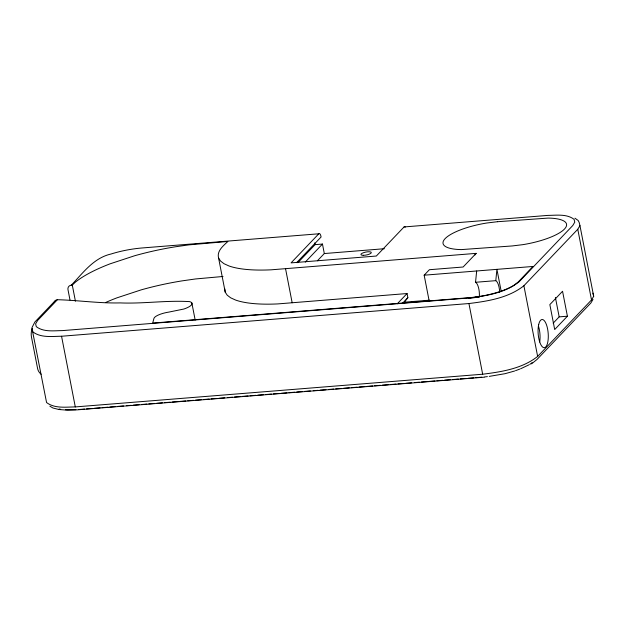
<?xml version="1.0" encoding="UTF-8"?>
<svg xmlns="http://www.w3.org/2000/svg" width="625" height="625" viewBox="0 0 625 625"><rect width="100%" height="100%" fill="white"/><g stroke="black" fill="none" stroke-linecap="round" stroke-linejoin="round"><path stroke-width="0.94" d="M479.352 296.414A10.594 3.758 85.4 0 0 475.539 282.281L476.672 270.984M499.641 292.109A10.594 3.758 85.4 0 0 495.797 280.656L496.922 269.352L501.156 291.141M296.602 262.672L321.094 236.992L320.992 236.5A4.414 1.562 85.4 0 0 318.805 233.789L291.062 262.875L376.328 256.031L404.07 226.945L547.984 215.391C556.625 215.328 566.719 213.727 574.07 219.32L574.773 222.164L572.766 225.531L519.062 281.828C505.086 292.945 486.484 295.812 469.234 297.953L468.977 298.469L479.492 296.898L475.766 297.164M54.75 301.164L34.883 321.992L31.992 327.594L32.828 331.859C40.922 338.031 52.031 336.32 61.555 336.242L468.93 303.539C487.961 301.172 508.453 297.961 523.898 285.75L577.773 229.258L579.953 225.625L579.172 222.461L578.195 220.516L574.945 218.203M32.047 328.695L46.57 402.539C54.656 408.711 65.766 407 75.297 406.922L482.672 374.219C501.695 371.852 522.195 368.641 537.641 356.43L591.516 299.945L593.688 296.305L579.953 225.625M592.984 299.453L590.859 303.008L537.031 359.445L531.531 363.867M403.258 303.547L407.859 297.695L407.055 293.539L277.75 303.914A90.859 25.656 -11 0 1 235.562 300.039L230.656 297.812L227.195 295.164L225.219 292.141L218.594 258.047C216.594 250.961 223.406 245.734 227.883 241.461L188.898 244.867L175.227 246.812A105.141 29.688 -11 0 0 134.562 255.773L110.133 263.812A105.141 29.688 -11 0 0 75.266 282.258L72.297 285.086L71.297 285.172A4.414 3.938 43.6 0 0 67.984 289.656L69.984 299.945M474.984 254.93L476.141 253.367L271.117 269.82A90.859 25.656 -11 0 1 228.938 265.945L224.031 263.719L220.57 261.07L218.594 258.047M429.133 300.766L424.164 275.195L532.961 266.461L518.32 281.891L513.617 285.484A38.852 10.969 -11 0 1 469.516 297.664L152.672 323.094L153.93 318.461A14.125 3.992 -11 0 1 168.914 312.078L183.883 309.031A15.742 4.445 -11 0 0 189.672 301.625C166.57 300.18 143.32 303.898 120.133 302.906C99.164 303.422 78.242 300.273 57.422 299.711L37.617 320.477L35.609 323.836L36.312 326.68C43.664 332.273 53.758 330.672 62.398 330.609L469.234 297.953M71.297 285.172C82.984 272.992 93.586 257.938 111.062 254C120.852 250.953 130.938 248.992 141.148 248.047L318.805 233.789M297.852 262.703L315.062 244.656L322.469 244.062L324.312 253.547L317.398 260.789M305.258 262.109L322.469 244.062M424.164 275.195L429.383 269.719L463.125 267.008L476.141 253.367M397.297 303.773L407.055 293.539M402.656 303.156L407.859 297.695M553.156 323.188L559.172 316.875L567.406 316.211L562.555 291.266L549.844 304.594L554.695 329.539L567.406 316.211M529.82 364.398L532.117 362.609M528.984 364.828L520.555 368.797M515.508 370.688L519.695 369.117M514.672 371L505.039 373.688L489.266 376.383M484.594 376.953L487.398 376.609M324.312 253.547L384.383 248.719M223.023 276.477L195.523 278.961L181.852 280.906A105.141 29.688 -11 0 0 141.188 289.867L116.758 297.906A105.141 29.688 -11 0 0 106.016 302.336M475.539 282.281L495.797 280.656M404.555 302.188L429.516 300.18M78.727 409.531L84.57 409.062M86.516 408.906L92.352 408.437M94.305 408.281L100.141 407.812M102.086 407.656L107.93 407.188M109.875 407.031L115.711 406.562M117.664 406.406L123.5 405.938M126.422 405.703L131.289 405.312M133.234 405.156L139.07 404.688M141.992 404.453L146.859 404.063M148.805 403.906L154.648 403.438M156.594 403.281L162.43 402.812M164.375 402.656L170.219 402.187M172.164 402.031L178.008 401.562M179.953 401.406L185.789 400.938M187.734 400.781L193.578 400.312M195.523 400.156L201.367 399.688M203.312 399.531L209.148 399.062M211.094 398.906L216.938 398.438M218.883 398.281L224.727 397.812M227.641 397.578L232.508 397.188M234.453 397.031L240.297 396.562M242.242 396.406L248.078 395.938M250.031 395.781L255.867 395.312M257.812 395.156L263.656 394.688M265.602 394.531L271.438 394.062M273.391 393.906L279.227 393.438M281.172 393.281L287.016 392.812M288.961 392.656L294.797 392.188M296.75 392.031L302.586 391.562M304.531 391.406L310.375 390.938M313.289 390.703L318.156 390.312M320.109 390.156L325.945 389.688M328.867 389.453L333.734 389.062M335.68 388.906L341.516 388.438M343.461 388.281L349.305 387.812M351.25 387.656L357.094 387.188M359.039 387.031L364.875 386.562M366.82 386.406L372.664 385.938M374.609 385.781L380.453 385.312M382.398 385.156L388.234 384.688M390.18 384.531L396.023 384.062M397.969 383.906L403.812 383.438M405.758 383.281L411.594 382.812M414.516 382.578L419.383 382.188M421.328 382.031L427.172 381.562M429.117 381.406L434.953 380.938M436.898 380.781L442.742 380.312M444.688 380.156L450.523 379.688M452.477 379.531L458.312 379.062M460.258 378.906L466.102 378.438M468.047 378.281L473.883 377.812M475.836 377.656L481.672 377.188M484.273 377.18L77.297 409.852L67.688 410.188L59.789 409.586M75.875 409.672L65.461 409.727M59.125 408.961L60.664 409.359M58.914 409.516L52.906 407.984L49.867 406.172M592.914 293.141L593.688 296.305M577.773 229.258L591.516 299.945M555.406 297.469L559.172 316.875M523.898 285.75L537.641 356.43M468.93 303.539L482.672 374.219M314.719 242.891L315.062 244.656M285.539 268.664L292.164 302.758M191.852 302.953L195.164 320M72.297 285.086L75.422 301.188M61.555 336.242L75.297 406.922M224.773 288.805L225.219 292.141M404.07 226.945A4.414 1.562 85.4 0 1 405.281 227.141M54.266 302.078A4.414 3.938 43.6 0 1 57.422 299.711M32.125 328.758A17.883 15.937 43.6 0 0 31.531 337.359L37.594 368.539A8.828 7.867 43.6 0 0 41.141 374.227M538.547 326.344A14.125 5.008 85.4 0 1 539.695 342M497.352 221.727L486.781 223.008A41.945 11.844 -11 0 0 445.133 238.625A41.945 11.844 -11 0 0 461.43 249.594L512.25 245.945L522.812 244.664A41.945 11.844 -11 0 0 564.469 229.047A41.945 11.844 -11 0 0 548.172 218.086L497.352 221.727M538.727 324.398A14.125 5.008 85.4 0 0 543.211 347.445A14.125 5.008 85.4 0 0 547.602 328.969A14.125 5.008 85.4 0 0 538.727 324.398M363.242 255.312A5.297 1.492 -11 0 0 371.32 252.695A5.297 1.492 -11 0 0 363.797 252.586A5.297 1.492 -11 0 0 363.242 255.312"/></g></svg>
